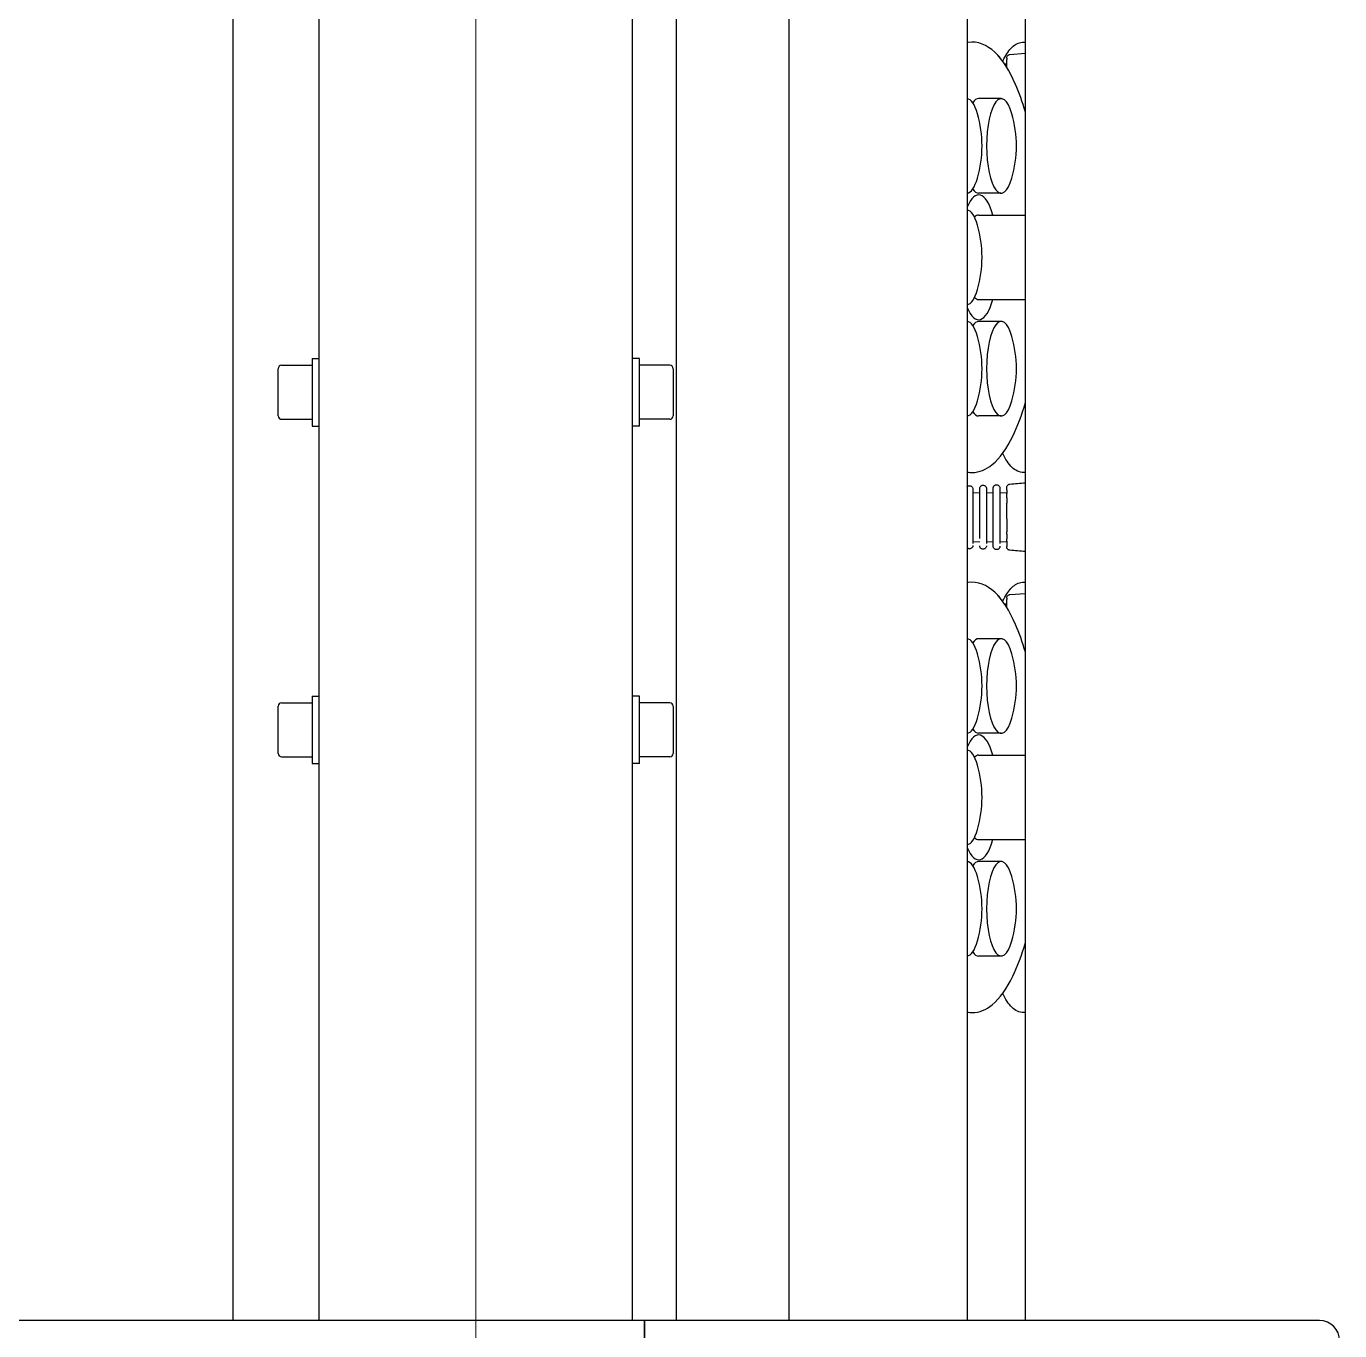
# Model space of a CAD drawing. Extents: x -3873 to 164127, y 7129 to 96529.
# Drawn here: x 54220.3 to 54609.5, y 47231.9 to 47618.3 of the extents above; entities that cross this region are included whole.
import ezdxf

# ---------------------------------------------------------------- set-up
doc = ezdxf.new("R2010")
doc.units = 0
doc.layers.add('KROMEKA', color=1, linetype='CONTINUOUS')
doc.layers.add('LAYOUT Kromeka', color=1, linetype='CONTINUOUS', lineweight=5)

# ---------------------------------------------------------------- blocks, each defined once
blk = doc.blocks.new('KD21-ara_yolma-64')
at = {"layer": 'KROMEKA', "color": 0}
for p, q in [((605.5, -50), (605.5, 535)), ((3196, 72), (605.5, 72)), ((773.5, 58.5), (787.5, 58.5)), ((873.5, 58.5), (887.5, 58.5)), ((772.5, 57.5), (772.5, 48.5)), ((788.5, 57.5), (788.5, 48.5)), ((872.5, 57.5), (872.5, 48.5)), ((888.5, 57.5), (888.5, 48.5)), ((790.5, 48.5), (770.5, 48.5)), ((770.5, 48.5), (770.5, 46.5)), ((790.5, 48.5), (790.5, 46.5)), ((890.5, 48.5), (870.5, 48.5)), ((870.5, 48.5), (870.5, 46.5)), ((890.5, 48.5), (890.5, 46.5)), ((2305.93, 46.5), (605.5, 46.5)), ((605.5, -46.5), (1378, -46.5)), ((770.5, -48.5), (770.5, -46.5)), ((790.5, -48.5), (790.5, -46.5)), ((870.5, -48.5), (870.5, -46.5)), ((890.5, -48.5), (890.5, -46.5)), ((605.5, -50), (593.5, -50)), ((593.5, -50), (605.5, -50)), ((605.5, -235), (605.5, -50)), ((770.5, -48.5), (790.5, -48.5)), ((772.5, -57.5), (772.5, -48.5)), ((788.5, -57.5), (788.5, -48.5)), ((870.5, -48.5), (890.5, -48.5)), ((872.5, -57.5), (872.5, -48.5)), ((888.5, -57.5), (888.5, -48.5)), ((605.5, -59.51), (3955.5, -59.51)), ((787.5, -58.5), (773.5, -58.5)), ((887.5, -58.5), (873.5, -58.5)), ((605.5, -92.91), (1408, -92.91)), ((1370, -145.61), (605.5, -145.61)), ((836, -147.33), (835.76, -147.33)), ((851.84, -147.33), (836, -147.33)), ((836.26, -147.33), (836.16, -149.33)), ((850.74, -147.33), (850.84, -149.33)), ((851.84, -147.33), (851.84, -147.33)), ((713.5, -155.7), (713.5, -149.01)), ((741.5, -155.7), (741.5, -149.01)), ((748, -149.01), (748, -162.88)), ((773, -149.01), (773, -162.88)), ((779.5, -155.7), (779.5, -149.01)), ((807.5, -155.7), (807.5, -149.01)), ((834.02, -150.3), (834.02, -150.3)), ((835.94, -151.33), (835.72, -151.33)), ((851.98, -151.33), (835.94, -151.33)), ((836.26, -151.33), (836.16, -153.33)), ((837.21, -149.33), (851.98, -149.33)), ((850.74, -151.33), (850.84, -153.33)), ((851.98, -151.33), (851.98, -151.33)), ((873.5, -155.7), (873.5, -149.01)), ((901.5, -155.7), (901.5, -149.01)), ((908, -149.01), (908, -162.88)), ((933, -149.01), (933, -162.88)), ((939.5, -155.7), (939.5, -149.01)), ((967.5, -155.7), (967.5, -149.01)), ((833.89, -154.3), (833.89, -154.3)), ((834.89, -153.33), (837.13, -153.33)), ((835.94, -155.33), (835.68, -155.33)), ((852.11, -155.33), (835.94, -155.33)), ((836.26, -155.33), (836.16, -157.33)), ((837.13, -153.33), (852.11, -153.33)), ((850.74, -155.33), (850.84, -157.33)), ((816.8, -157.33), (817.44, -157.33)), ((817.44, -157.33), (818.42, -157.33)), ((817.81, -156.68), (817.84, -157.33)), ((818.42, -157.33), (819.11, -157.33)), ((819.53, -157.33), (819.11, -157.33)), ((819.53, -157.33), (819.58, -157.33)), ((820.57, -158.25), (820.93, -162.88)), ((834.71, -157.33), (834.8, -157.33)), ((835.32, -157.33), (834.8, -157.33)), ((836.43, -157.33), (835.32, -157.33)), ((836.43, -157.33), (837.06, -157.33)), ((838.48, -157.33), (837.06, -157.33)), ((838.48, -157.33), (839.2, -157.33)), ((841.09, -157.33), (839.2, -157.33)), ((842.97, -157.33), (841.09, -157.33)), ((842.97, -157.33), (844.53, -157.33)), ((844.53, -157.33), (846.16, -157.33)), ((846.16, -157.33), (847.68, -157.33)), ((849.26, -157.33), (847.68, -157.33)), ((849.26, -157.33), (850.51, -157.33)), ((851.5, -157.33), (850.51, -157.33)), ((851.5, -157.33), (852.05, -157.33)), ((852.05, -157.33), (852.28, -157.33)), ((852.28, -157.33), (852.29, -157.33)), ((976.8, -157.33), (977.44, -157.33)), ((977.44, -157.33), (978.42, -157.33)), ((977.81, -156.68), (977.84, -157.33)), ((978.42, -157.33), (979.11, -157.33)), ((979.53, -157.33), (979.11, -157.33)), ((979.53, -157.33), (979.58, -157.33)), ((980.57, -158.25), (980.93, -162.88)), ((605.5, -162.88), (1297.17, -162.88)), ((605.5, -250), (605.5, -235))]:
    blk.add_line(p, q, dxfattribs=at)
for centre, radius, start, end in [((773.5, 57.5), 1, 90, 180), ((787.5, 57.5), 1, 0, 90), ((873.5, 57.5), 1, 90, 180), ((887.5, 57.5), 1, 0, 90), ((773.5, -57.5), 1, 180, 270), ((787.5, -57.5), 1, 270, 0), ((873.5, -57.5), 1, 180, 270), ((887.5, -57.5), 1, 270, 0), ((727.5, -115.51), 34.5, 253.9452, 286.0548), ((760.5, -115.51), 34.5, 253.9452, 286.0548), ((793.5, -115.51), 34.5, 253.9452, 286.0548), ((887.5, -115.51), 34.5, 253.9452, 286.0548), ((920.5, -115.51), 34.5, 253.9452, 286.0548), ((953.5, -115.51), 34.5, 253.9452, 286.0548), ((727.5, -125.71), 34.5, 253.9452, 286.0548), ((793.5, -125.71), 34.5, 253.9452, 286.0548), ((887.5, -125.71), 34.5, 253.9452, 286.0548), ((953.5, -125.71), 34.5, 253.9452, 286.0548), ((599.5, -250), 6, 180, 0)]:
    blk.add_arc(centre, radius, start, end, dxfattribs=at)
for centre, major_axis, ratio, start_param, end_param in [((727.5, -145.5), (-14, 0), 0.309017, 0.025375, 0.820968), ((727.5, -149.01), (-14, 0), 0.309017, 5.865481, 6.283185), ((727.5, -145.5), (14, 0), 0.309017, 5.462218, 6.25781), ((760.5, -149.01), (-18.5, 0), 0.309017, 5.646199, 7.112101), ((727.5, -149.01), (14, 0), 0.309017, 0, 0.417704), ((760.5, -145.5), (-14, 0), 0.309017, 0.025375, 0.820968), ((760.5, -149.01), (-12.5, 0), 0.309017, 5.963403, 6.283185), ((760.5, -145.5), (14, 0), 0.309017, 5.462218, 6.25781), ((760.5, -149.01), (12.5, 0), 0.309017, 0, 0.319782), ((760.5, -149.01), (18.5, 0), 0.309017, 5.45427, 6.920172), ((793.5, -145.5), (-14, 0), 0.309017, 0.025375, 0.820968), ((793.5, -149.01), (-14, 0), 0.309017, 5.865481, 6.283185), ((793.5, -145.5), (14, 0), 0.309017, 5.462218, 6.25781), ((793.5, -149.01), (14, 0), 0.309017, 0, 0.417704), ((887.5, -145.5), (-14, 0), 0.309017, 0.025375, 0.820968), ((887.5, -149.01), (-14, 0), 0.309017, 5.865481, 6.283185), ((887.5, -145.5), (14, 0), 0.309017, 5.462218, 6.25781), ((920.5, -149.01), (-18.5, 0), 0.309017, 5.646199, 7.112101), ((887.5, -149.01), (14, 0), 0.309017, 0, 0.417704), ((920.5, -145.5), (-14, 0), 0.309017, 0.025375, 0.820968), ((920.5, -149.01), (-12.5, 0), 0.309017, 5.963403, 6.283185), ((920.5, -145.5), (14, 0), 0.309017, 5.462218, 6.25781), ((920.5, -149.01), (12.5, 0), 0.309017, 0, 0.319782), ((920.5, -149.01), (18.5, 0), 0.309017, 5.45427, 6.920172), ((953.5, -145.5), (-14, 0), 0.309017, 0.025375, 0.820968), ((953.5, -149.01), (-14, 0), 0.309017, 5.865481, 6.283185), ((953.5, -145.5), (14, 0), 0.309017, 5.462218, 6.25781), ((953.5, -149.01), (14, 0), 0.309017, 0, 0.417704), ((727.5, -155.7), (-14, 0), 0.309017, 2.320625, 7.104153), ((793.5, -155.7), (-14, 0), 0.309017, 2.320625, 7.104153), ((887.5, -155.7), (-14, 0), 0.309017, 2.320625, 7.104153), ((953.5, -155.7), (-14, 0), 0.309017, 2.320625, 7.104153), ((845, -158.22), (-11.29, -0.03), 0.002005, 6.282899, 6.282987), ((842, -158.22), (11.29, -0.03), 0.002005, 0.000198, 0.000286)]:
    blk.add_ellipse(centre, major_axis=major_axis, ratio=ratio, start_param=start_param, end_param=end_param, dxfattribs=at)
for points in [[(696.89, -145.61), (696.8, -146.11), (696.75, -146.61), (696.75, -147.11)], [(856.89, -145.61), (856.8, -146.11), (856.75, -146.61), (856.75, -147.11)], [(833.31, -162.88), (833.45, -161.33), (833.58, -159.79), (833.71, -158.25)], [(853.29, -158.25), (853.42, -159.79), (853.55, -161.33), (853.69, -162.88)], [(696.78, -162.88), (696.76, -162.71), (696.75, -162.54), (696.75, -162.37)], [(856.78, -162.88), (856.76, -162.71), (856.75, -162.54), (856.75, -162.37)]]:
    blk.add_open_spline(points, degree=3, dxfattribs=at)
for points, knots in [([(696.75, -147.11), (696.75, -149.22), (697.62, -151.27), (700.98, -155.37), (703.85, -157.37), (710.38, -160.54), (713.72, -161.78), (717.46, -162.88)], [0, 0, 0, 0, 0.2478391, 0.2478391, 0.5672482, 0.5672482, 0.8121976, 0.8121976, 0.8121976, 0.8121976]), ([(803.54, -162.88), (806.54, -162), (809.27, -161.03), (815.83, -158.17), (819.07, -156.13), (823.42, -151.49), (824.57, -148.72), (824.15, -145.84), (824.13, -145.72), (824.11, -145.61)], [2.3293951, 2.3293951, 2.3293951, 2.3293951, 2.5256035, 2.5256035, 2.859362, 2.859362, 3.1871954, 3.1871954, 3.2004909, 3.2004909, 3.2004909, 3.2004909]), ([(835.16, -147.33), (835.15, -147.33), (835.15, -147.33), (835.15, -147.33), (835.15, -147.33), (835.13, -147.33), (835.1, -147.33), (835.02, -147.32), (834.97, -147.32), (834.81, -147.28), (834.71, -147.24), (834.53, -147.12), (834.45, -147.05), (834.32, -146.89), (834.26, -146.79), (834.18, -146.57), (834.15, -146.43), (834.16, -146.3)], [0, 0, 0, 0, 0.0001754, 0.0001754, 0.0003546, 0.0003546, 0.0082257, 0.0082257, 0.0240035, 0.0240035, 0.0558555, 0.0558555, 0.0877074, 0.0877074, 0.1195593, 0.1195593, 0.1596693, 0.1596693, 0.1596693, 0.1596693]), ([(834.16, -146.3), (834.16, -146.19), (834.18, -146.08), (834.26, -145.88), (834.31, -145.78), (834.41, -145.67), (834.43, -145.64), (834.46, -145.61)], [0, 0, 0, 0, 0.03234533, 0.03234533, 0.06485649, 0.06485649, 0.0766981, 0.0766981, 0.0766981, 0.0766981]), ([(852.84, -146.3), (852.85, -146.41), (852.83, -146.52), (852.77, -146.72), (852.72, -146.82), (852.6, -147), (852.52, -147.08), (852.34, -147.21), (852.24, -147.26), (852.09, -147.3), (852.04, -147.31), (851.96, -147.33), (851.93, -147.33), (851.89, -147.33), (851.88, -147.33), (851.86, -147.33), (851.86, -147.33), (851.85, -147.33), (851.85, -147.33), (851.85, -147.33), (851.85, -147.33), (851.84, -147.33), (851.84, -147.33), (851.84, -147.33)], [0, 0, 0, 0, 0.0323423, 0.0323423, 0.0648538, 0.0648538, 0.097359, 0.097359, 0.1298643, 0.1298643, 0.1459593, 0.1459593, 0.1540946, 0.1540946, 0.1571432, 0.1571432, 0.1594295, 0.1594295, 0.1596439, 0.1596439, 0.1597437, 0.1597437, 0.1597686, 0.1597686, 0.1597686, 0.1597686]), ([(852.54, -145.61), (852.55, -145.62), (852.56, -145.64), (852.65, -145.73), (852.71, -145.82), (852.81, -146.03), (852.84, -146.17), (852.84, -146.3)], [0.07647157, 0.07647157, 0.07647157, 0.07647157, 0.08162228, 0.08162228, 0.11325496, 0.11325496, 0.15308456, 0.15308456, 0.15308456, 0.15308456]), ([(856.75, -147.11), (856.75, -149.22), (857.62, -151.27), (860.98, -155.37), (863.85, -157.37), (870.38, -160.54), (873.72, -161.78), (877.46, -162.88)], [0, 0, 0, 0, 0.2478391, 0.2478391, 0.5672482, 0.5672482, 0.8121976, 0.8121976, 0.8121976, 0.8121976]), ([(963.54, -162.88), (966.54, -162), (969.27, -161.03), (975.83, -158.17), (979.07, -156.13), (983.42, -151.49), (984.57, -148.72), (984.15, -145.84), (984.13, -145.72), (984.11, -145.61)], [2.3293951, 2.3293951, 2.3293951, 2.3293951, 2.5256035, 2.5256035, 2.859362, 2.859362, 3.1871954, 3.1871954, 3.2004909, 3.2004909, 3.2004909, 3.2004909]), ([(834.02, -150.3), (834.03, -150.19), (834.05, -150.08), (834.13, -149.88), (834.18, -149.78), (834.32, -149.62), (834.4, -149.54), (834.58, -149.43), (834.69, -149.38), (834.84, -149.35), (834.9, -149.34), (834.97, -149.33), (834.98, -149.33), (835, -149.33), (835.01, -149.33), (835.02, -149.33), (835.02, -149.33), (835.02, -149.33), (835.02, -149.33), (835.02, -149.33), (835.02, -149.33), (835.02, -149.33)], [0, 0, 0, 0, 0.0323454, 0.0323454, 0.0648566, 0.0648566, 0.0973618, 0.0973618, 0.1298671, 0.1298671, 0.1459622, 0.1459622, 0.1500274, 0.1500274, 0.153076, 0.153076, 0.1531475, 0.1531475, 0.1531724, 0.1531724, 0.1531849, 0.1531849, 0.1531849, 0.1531849]), ([(835.02, -151.33), (835.02, -151.33), (835.02, -151.33), (835.02, -151.33), (835.01, -151.33), (834.98, -151.33), (834.96, -151.33), (834.88, -151.32), (834.83, -151.31), (834.67, -151.27), (834.58, -151.23), (834.4, -151.12), (834.32, -151.05), (834.18, -150.88), (834.13, -150.79), (834.04, -150.57), (834.02, -150.43), (834.02, -150.3)], [0, 0, 0, 0, 0.0004883, 0.0004883, 0.0014649, 0.0014649, 0.0092831, 0.0092831, 0.0249544, 0.0249544, 0.0565871, 0.0565871, 0.0882198, 0.0882198, 0.1198524, 0.1198524, 0.159682, 0.159682, 0.159682, 0.159682]), ([(851.98, -149.33), (851.98, -149.33), (851.98, -149.33), (851.98, -149.33), (851.98, -149.33), (851.98, -149.33), (851.98, -149.33), (851.99, -149.33), (852, -149.33), (852.06, -149.33), (852.11, -149.34), (852.26, -149.37), (852.36, -149.4), (852.55, -149.51), (852.63, -149.57), (852.78, -149.73), (852.84, -149.82), (852.94, -150.03), (852.97, -150.17), (852.98, -150.3)], [0, 0, 0, 0, 0.0000225, 0.0000225, 0.0002026, 0.0002026, 0.0007294, 0.0007294, 0.0026826, 0.0026826, 0.0183539, 0.0183539, 0.0499866, 0.0499866, 0.0816192, 0.0816192, 0.1132519, 0.1132519, 0.1530815, 0.1530815, 0.1530815, 0.1530815]), ([(852.98, -150.3), (852.98, -150.41), (852.96, -150.52), (852.9, -150.72), (852.85, -150.82), (852.73, -151), (852.65, -151.08), (852.47, -151.21), (852.37, -151.26), (852.22, -151.3), (852.17, -151.31), (852.09, -151.33), (852.06, -151.33), (852.02, -151.33), (852.01, -151.33), (851.99, -151.33), (851.99, -151.33), (851.98, -151.33), (851.98, -151.33), (851.98, -151.33), (851.98, -151.33), (851.98, -151.33), (851.98, -151.33), (851.98, -151.33)], [0, 0, 0, 0, 0.0323427, 0.0323427, 0.0648545, 0.0648545, 0.0973599, 0.0973599, 0.129865, 0.129865, 0.1459598, 0.1459598, 0.1540948, 0.1540948, 0.1571434, 0.1571434, 0.1594297, 0.1594297, 0.159644, 0.159644, 0.1597438, 0.1597438, 0.1597688, 0.1597688, 0.1597688, 0.1597688]), ([(820.34, -154.71), (820.31, -154.78), (820.27, -154.85), (820.16, -155), (820.08, -155.08), (819.91, -155.21), (819.81, -155.26), (819.69, -155.29), (819.67, -155.3), (819.65, -155.3)], [0.04130106, 0.04130106, 0.04130106, 0.04130106, 0.06485412, 0.06485412, 0.0973594, 0.0973594, 0.12986461, 0.12986461, 0.13491102, 0.13491102, 0.13491102, 0.13491102]), ([(833.89, -154.3), (833.9, -154.19), (833.92, -154.08), (833.99, -153.88), (834.05, -153.78), (834.19, -153.62), (834.27, -153.54), (834.45, -153.43), (834.56, -153.38), (834.7, -153.35), (834.74, -153.34), (834.81, -153.33), (834.85, -153.33), (834.89, -153.33)], [0, 0, 0, 0, 0.0323454, 0.0323454, 0.0648566, 0.0648566, 0.0973618, 0.0973618, 0.1298671, 0.1298671, 0.1414506, 0.1414506, 0.1531948, 0.1531948, 0.1531948, 0.1531948]), ([(834.89, -155.33), (834.89, -155.33), (834.89, -155.33), (834.89, -155.33), (834.89, -155.33), (834.89, -155.33), (834.89, -155.33), (834.89, -155.33), (834.89, -155.33), (834.88, -155.33), (834.88, -155.33), (834.86, -155.33), (834.85, -155.33), (834.82, -155.33), (834.8, -155.33), (834.73, -155.32), (834.69, -155.31), (834.57, -155.28), (834.49, -155.25), (834.33, -155.17), (834.26, -155.11), (834.14, -155), (834.08, -154.93), (833.99, -154.78), (833.96, -154.7), (833.9, -154.52), (833.89, -154.41), (833.89, -154.3)], [0, 0, 0, 0, 0.0000222, 0.0000222, 0.0000722, 0.0000722, 0.0001721, 0.0001721, 0.000372, 0.000372, 0.0019709, 0.0019709, 0.0051689, 0.0051689, 0.0115673, 0.0115673, 0.0243832, 0.0243832, 0.0501713, 0.0501713, 0.0759593, 0.0759593, 0.1017473, 0.1017473, 0.1275353, 0.1275353, 0.1599226, 0.1599226, 0.1599226, 0.1599226]), ([(852.11, -153.33), (852.11, -153.33), (852.11, -153.33), (852.12, -153.33), (852.13, -153.33), (852.16, -153.33), (852.17, -153.33), (852.23, -153.34), (852.26, -153.34), (852.37, -153.36), (852.44, -153.38), (852.57, -153.44), (852.63, -153.48), (852.75, -153.56), (852.8, -153.61), (852.9, -153.71), (852.94, -153.77), (853.01, -153.9), (853.04, -153.96), (853.09, -154.12), (853.1, -154.21), (853.11, -154.3)], [0, 0, 0, 0, 0.0002364, 0.0002364, 0.0029098, 0.0029098, 0.008258, 0.008258, 0.0189655, 0.0189655, 0.0404709, 0.0404709, 0.0619763, 0.0619763, 0.0834816, 0.0834816, 0.104987, 0.104987, 0.1264923, 0.1264923, 0.1534609, 0.1534609, 0.1534609, 0.1534609]), ([(853.11, -154.3), (853.11, -154.41), (853.1, -154.52), (853.03, -154.72), (852.99, -154.82), (852.86, -155), (852.78, -155.08), (852.61, -155.21), (852.51, -155.26), (852.36, -155.3), (852.31, -155.31), (852.21, -155.33), (852.16, -155.33), (852.11, -155.33)], [0.0000021, 0.0000021, 0.0000021, 0.0000021, 0.0323432, 0.0323432, 0.0648554, 0.0648554, 0.097361, 0.097361, 0.1298659, 0.1298659, 0.1446462, 0.1446462, 0.1597657, 0.1597657, 0.1597657, 0.1597657]), ([(980.34, -154.71), (980.31, -154.78), (980.27, -154.85), (980.16, -155), (980.08, -155.08), (979.91, -155.21), (979.81, -155.26), (979.69, -155.29), (979.67, -155.3), (979.65, -155.3)], [0.04130106, 0.04130106, 0.04130106, 0.04130106, 0.06485412, 0.06485412, 0.0973594, 0.0973594, 0.12986461, 0.12986461, 0.13491102, 0.13491102, 0.13491102, 0.13491102]), ([(696.75, -162.37), (696.75, -161.06), (697.38, -159.86), (699.28, -157.83), (700.67, -156.96), (702.42, -156.14)], [0, 0, 0, 0, 0.1770954, 0.1770954, 0.3849975, 0.3849975, 0.3849975, 0.3849975]), ([(818.58, -156.14), (818.81, -156.25), (819.04, -156.36), (820.69, -157.2), (821.85, -157.98), (823.53, -159.77), (824.12, -160.8), (824.26, -162.27), (824.26, -162.58), (824.22, -162.88)], [2.7565951, 2.7565951, 2.7565951, 2.7565951, 2.7842197, 2.7842197, 2.9646373, 2.9646373, 3.1235608, 3.1235608, 3.1644959, 3.1644959, 3.1644959, 3.1644959]), ([(819.58, -157.33), (819.63, -157.33), (819.69, -157.34), (819.8, -157.36), (819.86, -157.37), (820.01, -157.43), (820.11, -157.48), (820.27, -157.61), (820.35, -157.69), (820.46, -157.86), (820.51, -157.96), (820.56, -158.12), (820.57, -158.19), (820.57, -158.25)], [0, 0, 0, 0, 0.0173688, 0.0173688, 0.0342325, 0.0342325, 0.0658813, 0.0658813, 0.0975301, 0.0975301, 0.1291788, 0.1291788, 0.1488048, 0.1488048, 0.1488048, 0.1488048]), ([(833.71, -158.25), (833.72, -158.14), (833.75, -158.03), (833.84, -157.83), (833.89, -157.74), (834.04, -157.58), (834.12, -157.52), (834.31, -157.41), (834.41, -157.37), (834.58, -157.34), (834.64, -157.33), (834.71, -157.33)], [0, 0, 0, 0, 0.0323651, 0.0323651, 0.0642107, 0.0642107, 0.0960749, 0.0960749, 0.1279386, 0.1279386, 0.1478464, 0.1478464, 0.1478464, 0.1478464]), ([(852.29, -157.33), (852.35, -157.33), (852.4, -157.34), (852.51, -157.36), (852.57, -157.37), (852.72, -157.42), (852.81, -157.47), (852.98, -157.6), (853.06, -157.68), (853.17, -157.85), (853.22, -157.95), (853.27, -158.12), (853.28, -158.18), (853.29, -158.25)], [0, 0, 0, 0, 0.016928, 0.016928, 0.0333876, 0.0333876, 0.0650363, 0.0650363, 0.0966851, 0.0966851, 0.1283339, 0.1283339, 0.1479599, 0.1479599, 0.1479599, 0.1479599]), ([(856.75, -162.37), (856.75, -161.06), (857.38, -159.86), (859.28, -157.83), (860.67, -156.96), (862.42, -156.14)], [0, 0, 0, 0, 0.1770954, 0.1770954, 0.3849975, 0.3849975, 0.3849975, 0.3849975]), ([(978.58, -156.14), (978.81, -156.25), (979.04, -156.36), (980.69, -157.2), (981.85, -157.98), (983.53, -159.77), (984.12, -160.8), (984.26, -162.27), (984.26, -162.58), (984.22, -162.88)], [2.7565951, 2.7565951, 2.7565951, 2.7565951, 2.7842197, 2.7842197, 2.9646373, 2.9646373, 3.1235608, 3.1235608, 3.1644959, 3.1644959, 3.1644959, 3.1644959]), ([(979.58, -157.33), (979.63, -157.33), (979.69, -157.34), (979.8, -157.36), (979.86, -157.37), (980.01, -157.43), (980.11, -157.48), (980.27, -157.61), (980.35, -157.69), (980.46, -157.86), (980.51, -157.96), (980.56, -158.12), (980.57, -158.19), (980.57, -158.25)], [0, 0, 0, 0, 0.0173688, 0.0173688, 0.0342325, 0.0342325, 0.0658813, 0.0658813, 0.0975301, 0.0975301, 0.1291788, 0.1291788, 0.1488048, 0.1488048, 0.1488048, 0.1488048])]:
    blk.add_open_spline(points, degree=3, knots=knots, dxfattribs=at)

msp = doc.modelspace()

# ---------------------------------------------------------------- linework, layer by layer
at = {"layer": 'LAYOUT Kromeka', "ltscale": 20}
msp.add_line((54353.46, 41869.55), (54353.46, 63607.05), dxfattribs=at)

# ---------------------------------------------------------------- block references
at = {"layer": 'LAYOUT Kromeka', "ltscale": 20, "rotation": 89.99999999999999}
msp.add_blockref('KD21-ara_yolma-64', (54353.46, 46629.41), dxfattribs=at)

doc.saveas('drawing.dxf')
